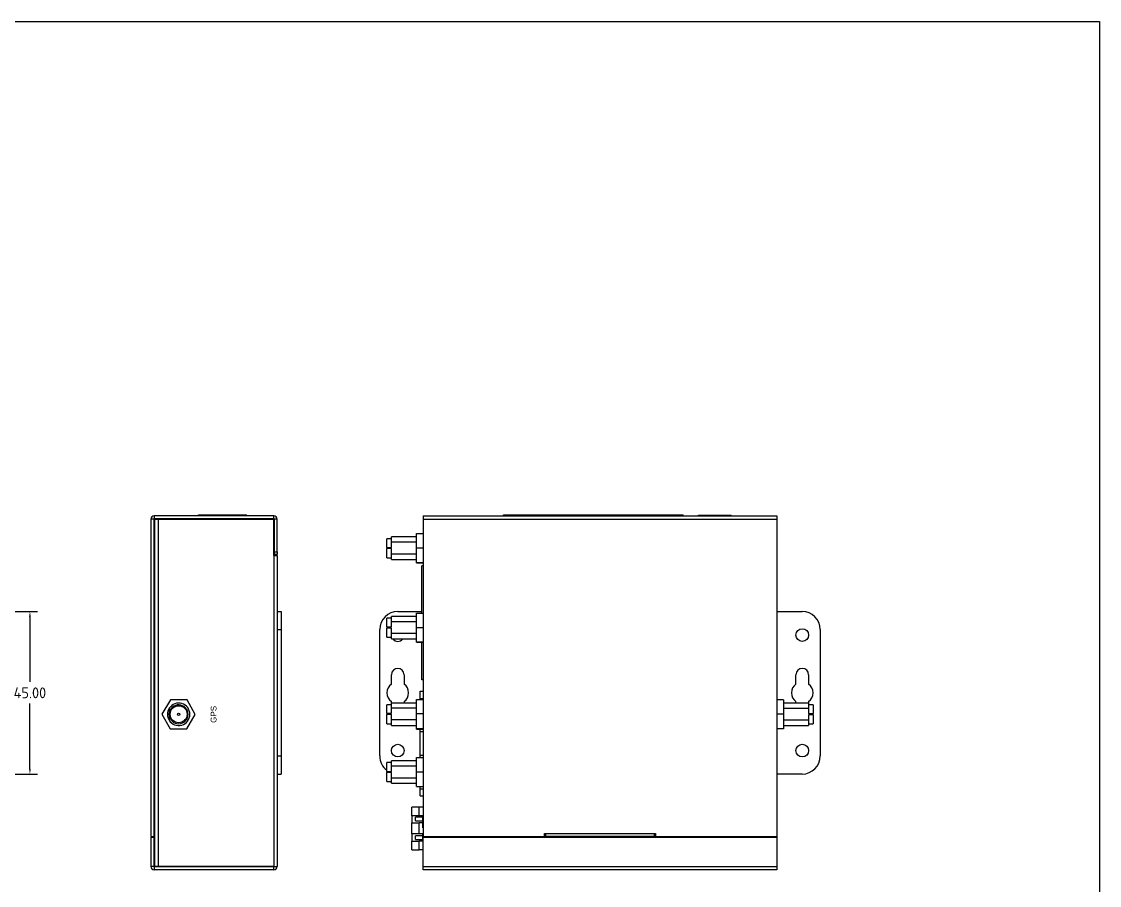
# Model space of a CAD drawing. Header units: millimetres. Extents: x 105 to 728, y 71 to 506.
# Drawn here: x 429.1 to 727.7, y 267 to 506.3 of the extents above; entities that cross this region are included whole.
import ezdxf

# ---------------------------------------------------------------- set-up
doc = ezdxf.new("R2010")
doc.units = ezdxf.units.MM
doc.header["$LTSCALE"] = 2
doc.header["$PDSIZE"] = -1
doc.layers.add('1轮廓实线层', color=7, linetype='Continuous')
doc.layers.add('2细线层', color=4, linetype='Continuous')
doc.layers.add('PUB_DIM尺寸', color=3, linetype='Continuous', lineweight=20)
doc.styles.add('OdaTtfStyle', font='tssdeng.shx', dxfattribs={"bigfont": 'hztxt.shx'})
doc.styles.get("Standard").update_dxf_attribs({"font": ''})
doc.styles.get('Standard').set_extended_font_data('Microsoft YaHei')
doc.dimstyles.new('standard0_0_0', dxfattribs={"dimtxt": 0.18, "dimasz": 1.4, "dimexe": 0.18, "dimexo": 0.0625, "dimgap": 0.857143, "dimtad": 0, "dimtoh": 1, "dimdec": 4, "dimzin": 0, "dimdsep": 46, "dimtxsty": 'OdaTtfStyle', "dimsah": 1, "dimcen": 0.09, "dimadec": 0, "dimazin": 0, "dimtfac": 1, "dimtdec": 4, "dimtofl": 0, "dimtmove": 0, "dimatfit": 3, "dimfxl": 1, "dimtolj": 1, "dimtzin": 0, "dimarcsym": 0})

# ---------------------------------------------------------------- blocks, each defined once
blk = doc.blocks.new('*D17')
at = {"layer": 'Defpoints', "color": 0}
for p in [(413.49, 342.84), (431.46, 342.84), (413.49, 297.84)]:
    blk.add_point(p, dxfattribs=at)
at = {"layer": 'PUB_DIM尺寸', "color": 3, "linetype": 'Continuous', "lineweight": -2, "ltscale": 18.5332}
for p, q in [((416.49, 342.84), (433.6, 342.84)), ((431.46, 341.44), (431.46, 323.34)), ((431.46, 299.24), (431.46, 317.34)), ((416.49, 297.84), (433.6, 297.84))]:
    blk.add_line(p, q, dxfattribs=at)
at = {"layer": 'PUB_DIM尺寸', "color": 3}
for points in [[(431.69, 341.44), (431.22, 341.44), (431.46, 342.84)], [(431.22, 299.24), (431.69, 299.24), (431.46, 297.84)]]:
    blk.add_solid(points, dxfattribs=at)
at = {"layer": 'PUB_DIM尺寸', "color": 3, "ltscale": 18.5332, "insert": (431.46, 320.34), "char_height": 3, "attachment_point": 5, "style": 'OdaTtfStyle'}
blk.add_mtext('\\A1;45.00', dxfattribs=at)

msp = doc.modelspace()

# ---------------------------------------------------------------- linework, layer by layer
at = {"layer": '1轮廓实线层'}
for p, q in [((464.95, 368.443), (464.95, 280.543)), ((465.75, 368.443), (464.95, 368.443)), ((465.75, 368.443), (465.75, 280.543)), ((465.85, 369.343), (465.85, 368.543)), ((499.05, 369.343), (465.85, 369.343)), ((499.05, 368.543), (465.85, 368.543)), ((466.05, 272.243), (466.05, 368.393)), ((466.05, 368.393), (466.95, 368.393)), ((466.95, 368.393), (466.95, 272.243)), ((466.95, 368.393), (498.95, 368.393)), ((478.15, 369.343), (478.15, 369.643)), ((478.15, 369.643), (491.4, 369.643)), ((478.15, 368.393), (478.15, 368.543)), ((480.4, 369.343), (480.4, 369.523)), ((480.4, 369.523), (491.35, 369.523)), ((480.4, 368.393), (480.4, 368.543)), ((491.35, 369.343), (491.35, 369.523)), ((491.35, 368.393), (491.35, 368.543)), ((491.4, 369.343), (491.4, 369.643)), ((491.4, 368.393), (491.4, 368.543)), ((498.95, 368.393), (498.95, 358.393)), ((499.05, 368.543), (499.05, 369.343)), ((499.95, 368.443), (499.15, 368.443)), ((499.15, 359.343), (499.15, 368.443)), ((499.95, 359.343), (499.95, 368.443)), ((540.343, 369.343), (540.343, 368.443)), ((540.343, 369.343), (638.343, 369.343)), ((540.343, 368.443), (540.343, 280.543)), ((540.343, 368.443), (638.343, 368.443)), ((562.593, 369.343), (562.593, 369.643)), ((562.593, 369.643), (612.393, 369.643)), ((612.393, 369.343), (612.393, 369.643)), ((616.643, 369.523), (625.643, 369.523)), ((616.643, 369.343), (616.643, 369.523)), ((625.643, 369.343), (625.643, 369.523)), ((638.343, 369.343), (638.343, 368.443)), ((638.343, 368.443), (638.343, 280.543)), ((538.543, 364.452), (540.343, 364.452)), ((538.543, 360.513), (538.543, 364.452)), ((531.593, 363.018), (530.293, 363.018)), ((530.293, 360.623), (530.293, 363.018)), ((538.543, 363.503), (531.593, 363.503)), ((531.593, 362.136), (531.593, 363.503)), ((531.593, 362.136), (538.543, 362.136)), ((531.593, 360.623), (531.593, 362.136)), ((498.95, 358.393), (499.05, 358.393)), ((499.05, 358.393), (499.05, 272.243)), ((499.05, 358.393), (499.95, 358.393)), ((499.15, 359.343), (499.95, 359.343)), ((499.15, 358.643), (499.15, 359.343)), ((499.95, 358.643), (499.15, 358.643)), ((499.95, 359.343), (499.95, 358.643)), ((499.95, 358.393), (499.95, 342.843)), ((530.293, 360.623), (531.593, 360.623)), ((530.293, 360.623), (530.293, 360.299)), ((530.293, 357.768), (530.293, 360.299)), ((531.593, 360.299), (530.293, 360.299)), ((531.593, 358.786), (531.593, 360.299)), ((538.543, 358.786), (531.593, 358.786)), ((531.593, 357.283), (531.593, 358.786)), ((538.543, 356.454), (538.543, 360.513)), ((538.543, 360.513), (540.343, 360.513)), ((530.293, 357.768), (531.593, 357.768)), ((531.593, 357.283), (538.543, 357.283)), ((538.543, 356.454), (540.343, 356.454)), ((538.543, 356.335), (538.543, 356.454)), ((538.543, 356.335), (540.343, 356.335)), ((540.043, 342.417), (540.043, 355.543)), ((540.343, 355.543), (540.043, 355.543)), ((499.95, 342.843), (499.95, 337.843)), ((499.95, 342.843), (501.05, 342.843)), ((501.05, 342.843), (501.05, 337.843)), ((531.593, 341.018), (530.293, 341.018)), ((530.293, 338.582), (530.293, 341.018)), ((538.543, 341.503), (531.593, 341.503)), ((531.593, 340.095), (531.593, 341.503)), ((533.343, 342.843), (540.043, 342.843)), ((538.543, 342.417), (540.343, 342.417)), ((538.543, 338.44), (538.543, 342.417)), ((638.343, 342.843), (645.343, 342.843)), ((499.95, 337.843), (501.05, 337.843)), ((499.95, 337.843), (499.95, 302.843)), ((501.05, 337.843), (501.05, 302.843)), ((528.343, 302.843), (528.343, 337.843)), ((530.293, 338.582), (531.593, 338.582)), ((530.293, 338.582), (530.293, 338.258)), ((530.293, 335.768), (530.293, 338.258)), ((531.593, 338.258), (530.293, 338.258)), ((531.593, 340.095), (538.543, 340.095)), ((531.593, 338.582), (531.593, 340.095)), ((531.593, 336.744), (531.593, 338.258)), ((538.543, 334.417), (538.543, 338.44)), ((538.543, 338.44), (540.343, 338.44)), ((650.343, 337.843), (650.343, 302.843)), ((530.293, 335.768), (531.593, 335.768)), ((538.543, 336.744), (531.593, 336.744)), ((531.593, 335.283), (531.593, 336.744)), ((531.593, 335.283), (538.543, 335.283)), ((538.543, 334.417), (540.343, 334.417)), ((538.543, 334.37), (538.543, 334.417)), ((538.543, 334.37), (540.343, 334.37)), ((540.043, 323.943), (540.043, 334.37)), ((531.593, 322.78), (531.593, 325.343)), ((535.093, 325.343), (535.093, 322.78)), ((540.343, 323.943), (540.043, 323.943)), ((643.593, 322.78), (643.593, 325.343)), ((647.093, 325.343), (647.093, 322.78)), ((539.543, 320.793), (540.343, 320.793)), ((539.543, 318.793), (539.543, 320.793)), ((470.372, 318.411), (468.031, 314.43)), ((474.991, 318.375), (470.372, 318.411)), ((477.269, 314.357), (474.991, 318.375)), ((531.593, 317.018), (530.293, 317.018)), ((530.293, 314.664), (530.293, 317.018)), ((531.593, 317.503), (531.593, 317.906)), ((538.543, 317.503), (531.593, 317.503)), ((531.593, 316.176), (531.593, 317.503)), ((535.093, 317.906), (535.093, 317.503)), ((538.543, 318.486), (540.343, 318.486)), ((538.543, 314.585), (538.543, 318.486)), ((539.543, 318.793), (540.343, 318.793)), ((539.543, 318.486), (539.543, 318.793)), ((640.143, 318.411), (638.343, 318.411)), ((640.143, 318.411), (640.143, 314.43)), ((647.093, 317.503), (640.143, 317.503)), ((643.593, 317.503), (643.593, 317.906)), ((647.093, 317.906), (647.093, 317.503)), ((647.093, 317.503), (647.093, 316.089)), ((648.393, 317.018), (647.093, 317.018)), ((648.393, 317.018), (648.393, 314.576)), ((468.031, 314.43), (470.309, 310.411)), ((470.029, 314.252), (470.017, 312.738)), ((470.029, 314.252), (470.031, 314.576)), ((470.043, 316.089), (470.031, 314.576)), ((474.928, 310.375), (477.269, 314.357)), ((530.293, 314.664), (531.593, 314.664)), ((530.293, 314.664), (530.293, 314.34)), ((530.293, 311.768), (530.293, 314.34)), ((531.593, 314.34), (530.293, 314.34)), ((531.593, 316.176), (538.543, 316.176)), ((531.593, 314.664), (531.593, 316.176)), ((531.593, 312.828), (531.593, 314.34)), ((538.543, 310.493), (538.543, 314.585)), ((538.543, 314.585), (540.343, 314.585)), ((640.143, 314.43), (638.343, 314.43)), ((640.143, 316.089), (647.093, 316.089)), ((640.143, 314.43), (640.143, 310.411)), ((647.093, 316.089), (647.093, 314.576)), ((647.093, 314.576), (648.393, 314.576)), ((648.393, 314.252), (647.093, 314.252)), ((647.093, 314.252), (647.093, 312.738)), ((648.393, 314.252), (648.393, 314.576)), ((648.393, 314.252), (648.393, 311.768)), ((530.293, 311.768), (531.593, 311.768)), ((538.543, 312.828), (531.593, 312.828)), ((531.593, 311.283), (531.593, 312.828)), ((531.593, 311.283), (538.543, 311.283)), ((538.543, 310.493), (540.343, 310.493)), ((538.543, 310.3), (538.543, 310.493)), ((647.093, 312.738), (640.143, 312.738)), ((640.143, 311.283), (647.093, 311.283)), ((647.093, 312.738), (647.093, 311.283)), ((647.093, 311.768), (648.393, 311.768)), ((470.309, 310.411), (474.928, 310.375)), ((538.543, 310.3), (540.343, 310.3)), ((539.543, 309.593), (539.543, 310.3)), ((539.543, 309.593), (540.343, 309.593)), ((539.543, 303.093), (539.543, 309.593)), ((640.143, 310.411), (638.343, 310.411)), ((640.143, 310.375), (638.343, 310.375)), ((640.143, 310.411), (640.143, 310.375)), ((499.95, 302.843), (501.05, 302.843)), ((499.95, 302.843), (499.95, 297.843)), ((501.05, 302.843), (501.05, 297.843)), ((538.543, 301.503), (531.593, 301.503)), ((531.593, 300.088), (531.593, 301.503)), ((538.543, 302.41), (540.343, 302.41)), ((538.543, 298.426), (538.543, 302.41)), ((539.543, 303.093), (540.343, 303.093)), ((539.543, 302.41), (539.543, 303.093)), ((531.593, 301.018), (530.293, 301.018)), ((530.293, 298.574), (530.293, 301.018)), ((530.293, 298.574), (531.593, 298.574)), ((530.293, 298.574), (530.293, 298.25)), ((531.593, 300.088), (538.543, 300.088)), ((531.593, 298.574), (531.593, 300.088)), ((499.95, 297.843), (499.95, 272.243)), ((499.95, 297.843), (501.05, 297.843)), ((530.293, 295.768), (530.293, 298.25)), ((531.593, 298.25), (530.293, 298.25)), ((530.293, 295.768), (531.593, 295.768)), ((531.593, 296.736), (531.593, 298.25)), ((538.543, 296.736), (531.593, 296.736)), ((531.593, 295.283), (531.593, 296.736)), ((538.543, 294.41), (538.543, 298.426)), ((538.543, 298.426), (540.343, 298.426)), ((645.343, 297.843), (638.343, 297.843)), ((531.593, 295.283), (538.543, 295.283)), ((538.543, 294.41), (540.343, 294.41)), ((538.543, 294.377), (538.543, 294.41)), ((538.543, 294.377), (540.343, 294.377)), ((539.543, 293.793), (539.543, 294.377)), ((539.543, 293.793), (540.343, 293.793)), ((539.543, 291.793), (539.543, 293.793)), ((539.543, 291.793), (540.343, 291.793)), ((537.243, 286.293), (537.243, 288.693)), ((539.243, 288.693), (537.243, 288.693)), ((539.243, 286.293), (539.243, 288.693)), ((540.343, 288.693), (539.243, 288.693)), ((539.243, 286.293), (537.243, 286.293)), ((537.243, 286.293), (537.243, 284.343)), ((537.243, 281.243), (537.243, 284.343)), ((537.243, 284.343), (539.243, 284.343)), ((540.243, 285.87), (538.243, 285.87)), ((538.243, 285.37), (538.243, 285.87)), ((538.243, 284.87), (538.243, 285.37)), ((538.243, 284.87), (540.243, 284.87)), ((540.243, 286.293), (539.243, 286.293)), ((539.243, 281.243), (539.243, 284.343)), ((540.243, 284.343), (539.243, 284.343)), ((540.243, 284.593), (540.243, 286.293)), ((540.343, 284.593), (540.243, 284.593)), ((540.243, 282.993), (540.243, 284.593)), ((465.76, 281.343), (465.76, 280.543)), ((465.76, 281.343), (466.05, 281.343)), ((539.243, 281.243), (537.243, 281.243)), ((537.243, 281.243), (537.243, 279.293)), ((540.243, 280.716), (538.243, 280.716)), ((538.243, 280.216), (538.243, 280.716)), ((540.243, 281.243), (539.243, 281.243)), ((540.343, 282.993), (540.243, 282.993)), ((540.243, 279.293), (540.243, 281.243)), ((573.943, 281.353), (574.343, 281.353)), ((573.943, 280.543), (573.943, 281.353)), ((574.343, 281.353), (604.343, 281.353)), ((574.343, 280.543), (574.343, 281.353)), ((604.343, 281.353), (604.743, 281.353)), ((604.343, 281.353), (604.343, 280.543)), ((604.743, 281.353), (604.743, 280.543)), ((464.95, 280.543), (465.75, 280.543)), ((464.95, 280.343), (465.75, 280.343)), ((464.95, 280.343), (464.95, 272.243)), ((465.75, 280.343), (465.75, 272.243)), ((465.76, 280.543), (466.05, 280.543)), ((537.243, 276.893), (537.243, 279.293)), ((537.243, 279.293), (539.243, 279.293)), ((538.243, 279.716), (538.243, 280.216)), ((538.243, 279.716), (540.243, 279.716)), ((539.243, 276.893), (539.243, 279.293)), ((540.243, 279.293), (539.243, 279.293)), ((540.343, 280.343), (540.343, 280.543)), ((540.343, 280.543), (573.943, 280.543)), ((540.343, 280.343), (638.343, 280.343)), ((540.343, 272.243), (540.343, 280.343)), ((541.243, 280.343), (541.243, 280.543)), ((545.343, 280.543), (545.343, 280.343)), ((547.143, 280.343), (547.143, 280.543)), ((604.343, 280.543), (574.343, 280.543)), ((574.343, 280.543), (574.343, 280.533)), ((574.343, 280.533), (604.343, 280.533)), ((574.343, 280.533), (574.343, 280.343)), ((604.343, 280.533), (604.343, 280.543)), ((604.343, 280.343), (604.343, 280.533)), ((604.743, 280.543), (638.343, 280.543)), ((618.493, 280.543), (618.493, 280.343)), ((630.993, 280.543), (630.993, 280.343)), ((633.343, 280.343), (633.343, 280.543)), ((637.443, 280.343), (637.443, 280.543)), ((638.343, 280.543), (638.343, 280.343)), ((638.343, 280.343), (638.343, 272.243)), ((537.243, 276.893), (539.243, 276.893)), ((540.343, 276.893), (539.243, 276.893)), ((465.75, 272.243), (464.95, 272.243)), ((465.85, 272.143), (465.85, 271.343)), ((499.05, 272.143), (465.85, 272.143)), ((466.95, 272.243), (466.05, 272.243)), ((499.05, 272.243), (466.95, 272.243)), ((499.15, 272.243), (499.05, 272.243)), ((499.05, 271.343), (499.05, 272.143)), ((499.15, 272.243), (499.95, 272.243)), ((540.343, 272.243), (638.343, 272.243)), ((540.343, 271.343), (540.343, 272.243)), ((638.343, 272.243), (638.343, 271.343)), ((499.05, 271.343), (465.85, 271.343)), ((638.343, 271.343), (540.343, 271.343))]:
    msp.add_line(p, q, dxfattribs=at)
for centre, radius in [((645.343, 336.343), 1.75), ((472.65, 314.393), 2.35), ((472.65, 314.393), 0.3), ((533.343, 304.343), 1.75), ((645.343, 304.343), 1.75)]:
    msp.add_circle(centre, radius, dxfattribs=at)
for centre, radius, start, end in [((465.85, 368.443), 0.9, 90, 180), ((465.85, 368.443), 0.1, 90, 180), ((499.05, 368.443), 0.9, 0, 90), ((499.05, 368.443), 0.1, 0, 90), ((533.343, 337.843), 5, 90, 180), ((645.343, 337.843), 5, 0, 90), ((533.343, 336.343), 1.75, 217.28026, 270), ((533.343, 336.343), 1.75, 270, 322.71974), ((533.343, 325.343), 1.75, 0, 180), ((645.343, 325.343), 1.75, 0, 180), ((533.343, 320.343), 3, 125.68533, 234.31467), ((533.343, 320.343), 3, 305.68533, 54.31467), ((645.343, 320.343), 3, 125.68533, 234.31467), ((645.343, 320.343), 3, 305.68533, 54.31467), ((472.65, 314.393), 3.11, 212.14959, 146.94775), ((472.65, 314.393), 2.625, 183.08561, 176.01174), ((472.65, 314.393), 3.11, 146.94775, 212.14959), ((533.343, 302.843), 5, 180, 232.4105), ((645.343, 302.843), 5, 270, 0), ((465.76, 281.353), 0.01, 180, 270), ((465.85, 272.243), 0.9, 180, 270), ((465.85, 272.243), 0.1, 180, 270), ((499.05, 272.243), 0.1, 270, 0), ((499.05, 272.243), 0.9, 270, 0)]:
    msp.add_arc(centre, radius, start, end, dxfattribs=at)
at = {"layer": '2细线层'}
for p, q in [((105.157, 506.25), (727.657, 506.25)), ((727.657, 506.25), (727.657, 71.25))]:
    msp.add_line(p, q, dxfattribs=at)

# ---------------------------------------------------------------- texts
at = {"layer": '1轮廓实线层', "insert": (481.522, 312.01), "char_height": 1.6, "width": 42.96841, "attachment_point": 1, "rotation": 90}
msp.add_mtext('{\\fArial|b0|i0|c0|p34;GPS}', dxfattribs=at)

# ---------------------------------------------------------------- dimensions: what is measured, and where the dimension line sits
at = {"layer": 'PUB_DIM尺寸', "color": 2, "ltscale": 18.5332}
dim = msp.add_linear_dim(base=(431.457, 342.843), p1=(413.492, 297.843), p2=(413.492, 342.843), angle=90, dimstyle='standard0_0_0', override={"dimtxt": 3, "dimasz": 1.4, "dimexe": 2.142857, "dimexo": 3, "dimgap": 1.5, "dimtih": 1, "dimtoh": 1, "dimdec": 2, "dimlfac": 1, "dimclrd": 3, "dimclre": 3, "dimclrt": 3, "dimadec": 2, "dimazin": 2, "dimtdec": 1, "dimtzin": 0}, dxfattribs=at)
dim.commit()
dim.dimension.update_dxf_attribs({"geometry": '*D17', "text_midpoint": (431.457, 320.343)})

doc.saveas('drawing.dxf')
